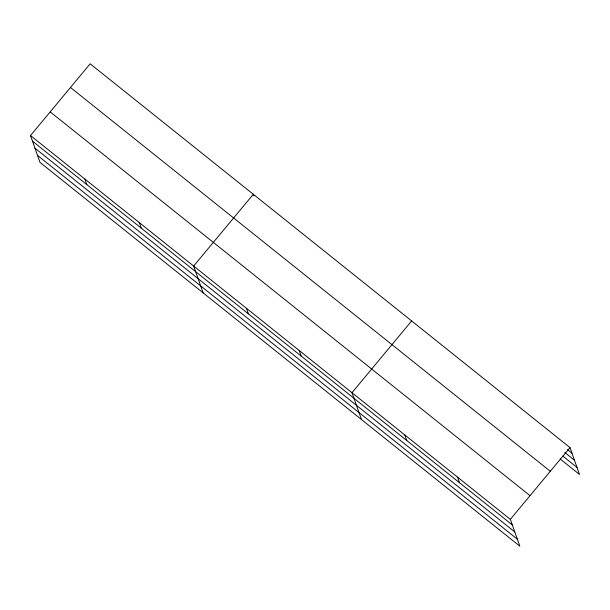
<?xml version="1.0" encoding="UTF-8"?>
<svg xmlns="http://www.w3.org/2000/svg" width="610" height="610" viewBox="0 0 610 610"><rect width="100%" height="100%" fill="white"/><g stroke="black" fill="none" stroke-linecap="round" stroke-linejoin="round"><path stroke-width="0.91" d="M30.5 135.565L510.334 519.354L519.842 546.194L40.008 162.405L30.5 135.565L90.158 63.806L569.992 447.595L579.5 474.435L560.171 458.979M411.651 320.944L351.993 392.703L361.494 419.543M510.334 519.354L569.992 447.595M567.521 449.631L571.982 453.2M564.799 452.475L574.46 460.207M562.893 456.127L577.014 467.428M70.47 87.482L550.304 471.278M50.188 111.882L530.021 495.671M32.483 141.162L512.316 524.951M34.968 148.177L514.802 531.966M37.523 155.398L517.356 539.187M457.553 477.134L459.536 482.739M404.773 434.922L406.756 440.519M253.867 195.894L253.302 194.293L193.644 266.051L203.153 292.892M299.205 350.483L301.195 356.087M246.425 308.271L248.407 313.868M139.263 222.558L141.245 228.155M84.881 179.058L86.864 184.662"/></g></svg>
